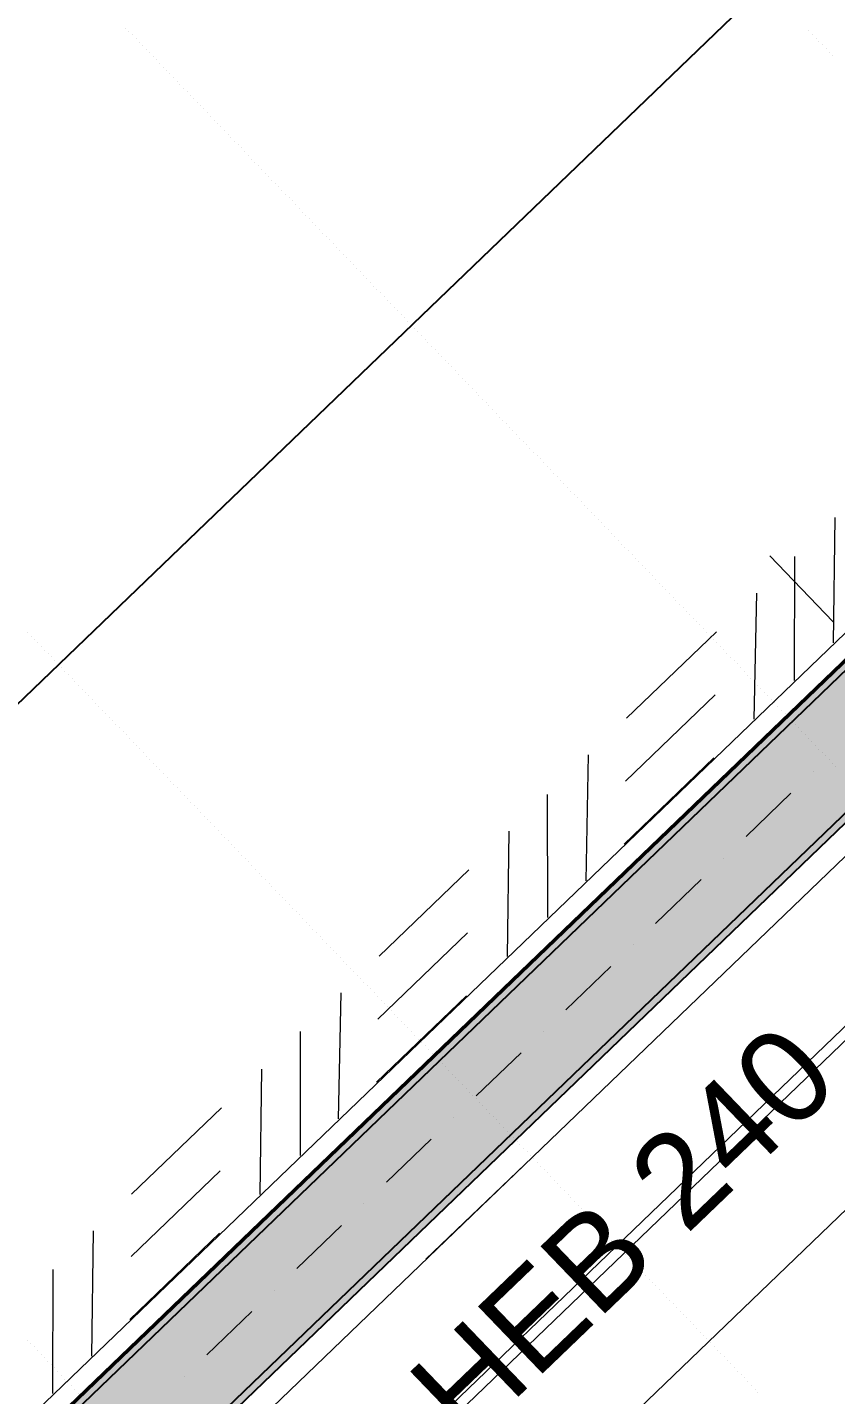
# Model space of a CAD drawing. Header units: metres. Extents: x 2687650.8 to 2687727.1, y 1234407.3 to 1234484.3.
# Drawn here: x 2687696.216 to 2687697.866, y 1234460.624 to 1234463.414 of the extents above; entities that cross this region are included whole.
import ezdxf

# ---------------------------------------------------------------- set-up
doc = ezdxf.new("R2010")
doc.units = ezdxf.units.M
for name, color, linetype in [('PDF_0', 7, 'Continuous'), ('PDF_A__BEML', 7, 'Continuous'), ('PDF_Ebene 2', 7, 'Continuous'), ('PDF_Text', 7, 'Continuous')]:
    doc.layers.add(name, color=color, linetype=linetype)
doc.layers.add('PDF_E_Schnitte_1_50', color=7, linetype='Continuous', true_color=0x7f7f7f)
doc.layers.add('PDF_Farbe71', color=7, linetype='Continuous', true_color=0xbfff7f)
doc.styles.add('PDF Arial', font='arial.ttf')

# ---------------------------------------------------------------- blocks, each defined once
blk = doc.blocks.new('A$C1c84ec86')
at = {"layer": 'PDF_Farbe71', "transparency": 33554559}
blk.add_hatch(color=256, dxfattribs=at).paths.add_polyline_path([(2659.22, 4084.18), (2635.3, 4084.18), (2635.3, 3418.05), (2659.22, 3418.05)])
at = {"layer": 'PDF_0', "lineweight": 18}
blk.add_lwpolyline([(2631.27, 3398.79), (2631.27, 3856.21), (2631.27, 4186.21), (2384.26, 4186.21)], dxfattribs=at)
at = {"layer": 'PDF_A__BEML', "lineweight": 25}
blk.add_lwpolyline([(2524.59, 3410.22), (2524.59, 4194.25)], dxfattribs=at)
at = {"layer": 'PDF_E_Schnitte_1_50', "color": 7, "lineweight": 50}
blk.add_lwpolyline([(2635.3, 3199.82), (2635.3, 4186.21), (2384.26, 4186.21)], dxfattribs=at)
at = {"layer": 'PDF_E_Schnitte_1_50', "lineweight": 18}
for points in [[(2635.3, 4186.21), (2635.3, 4134.77), (2635.3, 4099.84), (2635.3, 4064.71), (2635.3, 4029.78), (2635.3, 3994.86), (2635.3, 3959.72), (2635.3, 3924.79), (2635.3, 3889.66), (2635.3, 3854.73), (2635.3, 3819.8), (2635.3, 3784.67), (2635.3, 3749.74), (2635.3, 3714.6), (2635.3, 3679.68), (2635.3, 3644.75), (2635.3, 3609.62), (2635.3, 3574.69), (2635.3, 3539.76), (2635.3, 3504.63), (2635.3, 3469.7)], [(3109.01, 3438.16), (2664.3, 3438.16), (2664.08, 3611.1), (2664.08, 4186.21)], [(2689.06, 4186.21), (2689.06, 3465.26), (3109.01, 3465.26)], [(2691.18, 4186.21), (2691.18, 3465.26)], [(2716.15, 4186.21), (2716.15, 3465.26)], [(2631.06, 4003.32), (2612.86, 4021.31)], [(2631.06, 3992.32), (2612.86, 4009.88)], [(2631.06, 3980.89), (2612.86, 3999.09)], [(2612.86, 3987.66), (2612.86, 3962.26)], [(2621.96, 3978.56), (2621.96, 3953.16)], [(2631.06, 3969.46), (2631.06, 3944.05)], [(2631.06, 3933.26), (2612.86, 3951.46)], [(2631.06, 3922.46), (2612.86, 3939.82)], [(2631.06, 3911.03), (2612.86, 3929.03)], [(2612.86, 3917.6), (2612.86, 3892.2)], [(2621.96, 3908.49), (2621.96, 3883.09)], [(2631.06, 3899.39), (2631.06, 3873.99)], [(2664.08, 3884.15), (2664.08, 3856.21)], [(2631.06, 3863.2), (2612.86, 3881.4)], [(2631.06, 3852.4), (2612.86, 3869.97)], [(2631.06, 3840.97), (2612.86, 3858.96)], [(2612.86, 3847.53), (2612.86, 3822.13)], [(2621.96, 3838.43), (2621.96, 3813.24)], [(2631.06, 3829.54), (2631.06, 3804.14)], [(2631.06, 3793.35), (2612.86, 3811.34)], [(2631.06, 3782.34), (2612.86, 3799.91)]]:
    blk.add_lwpolyline(points, dxfattribs=at)
at = {"layer": 'PDF_E_Schnitte_1_50', "color": 160, "lineweight": 25, "true_color": 0x3333ff}
for points in [[(2659.22, 3168.07), (2659.22, 4186.21), (2635.3, 4186.21), (2635.3, 3168.07)], [(2636.78, 4186.21), (2636.78, 3168.07)], [(2657.73, 3168.07), (2657.73, 4186.21)]]:
    blk.add_lwpolyline(points, dxfattribs=at)
at = {"layer": 'PDF_E_Schnitte_1_50', "color": 7, "lineweight": 20}
for points in [[(2627.89, 4006.29), (2609.26, 4006.29)], [(2647.15, 3982.16), (2647.15, 3982.16)], [(2647.15, 3963.1), (2647.15, 3975.81)], [(2647.15, 3956.75), (2647.15, 3956.75)], [(2647.15, 3937.49), (2647.15, 3950.4)], [(2647.15, 3931.14), (2647.15, 3931.14)], [(2647.15, 3912.09), (2647.15, 3924.79)], [(2647.15, 3905.74), (2647.15, 3905.74)], [(2647.15, 3886.69), (2647.15, 3899.39)], [(2647.15, 3880.34), (2647.15, 3880.34)], [(2647.15, 3861.29), (2647.15, 3873.99)], [(2647.15, 3854.94), (2647.15, 3854.94)], [(2647.15, 3835.89), (2647.15, 3848.59)], [(2647.15, 3829.54), (2647.15, 3829.54)], [(2647.15, 3810.49), (2647.15, 3823.19)], [(2647.15, 3804.14), (2647.15, 3804.14)]]:
    blk.add_lwpolyline(points, dxfattribs=at)
at = {"layer": 'PDF_Ebene 2', "lineweight": 20}
for points in [[(2537.5, 4086.3), (2537.5, 4086.3)], [(2538.56, 4086.3), (2538.56, 4086.3)], [(2539.62, 4086.3), (2539.62, 4086.3)], [(2540.47, 4086.3), (2540.47, 4086.3)], [(2541.53, 4086.3), (2541.53, 4086.3)], [(2542.58, 4086.3), (2542.58, 4086.3)], [(2543.64, 4086.3), (2543.64, 4086.3)], [(2544.49, 4086.3), (2544.49, 4086.3)], [(2440.56, 3986.18), (2440.56, 3986.18)], [(2441.41, 3986.18), (2441.41, 3986.18)], [(2442.46, 3986.18), (2442.46, 3986.18)], [(2443.52, 3986.18), (2443.52, 3986.18)], [(2444.58, 3986.18), (2444.58, 3986.18)], [(2445.43, 3986.18), (2445.43, 3986.18)], [(2446.49, 3986.18), (2446.49, 3986.18)], [(2447.54, 3986.18), (2447.54, 3986.18)], [(2448.6, 3986.18), (2448.6, 3986.18)], [(2449.45, 3986.18), (2449.45, 3986.18)], [(2450.51, 3986.18), (2450.51, 3986.18)], [(2451.57, 3986.18), (2451.57, 3986.18)], [(2452.41, 3986.18), (2452.41, 3986.18)], [(2453.47, 3986.18), (2453.47, 3986.18)], [(2454.53, 3986.18), (2454.53, 3986.18)], [(2455.59, 3986.18), (2455.59, 3986.18)], [(2456.43, 3986.18), (2456.43, 3986.18)], [(2457.49, 3986.18), (2457.49, 3986.18)], [(2458.55, 3986.18), (2458.55, 3986.18)], [(2459.61, 3986.18), (2459.61, 3986.18)], [(2460.46, 3986.18), (2460.46, 3986.18)], [(2461.52, 3986.18), (2461.52, 3986.18)], [(2462.57, 3986.18), (2462.57, 3986.18)], [(2463.42, 3986.18), (2463.42, 3986.18)], [(2464.48, 3986.18), (2464.48, 3986.18)], [(2465.54, 3986.18), (2465.54, 3986.18)], [(2466.6, 3986.18), (2466.6, 3986.18)], [(2467.44, 3986.18), (2467.44, 3986.18)], [(2468.5, 3986.18), (2468.5, 3986.18)], [(2469.56, 3986.18), (2469.56, 3986.18)], [(2470.62, 3986.18), (2470.62, 3986.18)], [(2471.46, 3986.18), (2471.46, 3986.18)], [(2472.52, 3986.18), (2472.52, 3986.18)], [(2473.58, 3986.18), (2473.58, 3986.18)], [(2474.43, 3986.18), (2474.43, 3986.18)], [(2475.49, 3986.18), (2475.49, 3986.18)], [(2476.54, 3986.18), (2476.54, 3986.18)], [(2477.6, 3986.18), (2477.6, 3986.18)], [(2478.45, 3986.18), (2478.45, 3986.18)], [(2479.51, 3986.18), (2479.51, 3986.18)], [(2480.57, 3986.18), (2480.57, 3986.18)], [(2481.62, 3986.18), (2481.62, 3986.18)], [(2482.47, 3986.18), (2482.47, 3986.18)], [(2483.53, 3986.18), (2483.53, 3986.18)], [(2484.59, 3986.18), (2484.59, 3986.18)], [(2485.43, 3986.18), (2485.43, 3986.18)], [(2486.49, 3986.18), (2486.49, 3986.18)], [(2487.55, 3986.18), (2487.55, 3986.18)], [(2488.61, 3986.18), (2488.61, 3986.18)], [(2489.46, 3986.18), (2489.46, 3986.18)], [(2490.51, 3986.18), (2490.51, 3986.18)], [(2491.57, 3986.18), (2491.57, 3986.18)], [(2492.63, 3986.18), (2492.63, 3986.18)], [(2493.48, 3986.18), (2493.48, 3986.18)], [(2494.54, 3986.18), (2494.54, 3986.18)], [(2495.59, 3986.18), (2495.59, 3986.18)], [(2496.44, 3986.18), (2496.44, 3986.18)], [(2497.5, 3986.18), (2497.5, 3986.18)], [(2498.56, 3986.18), (2498.56, 3986.18)], [(2499.62, 3986.18), (2499.62, 3986.18)], [(2500.46, 3986.18), (2500.46, 3986.18)], [(2501.52, 3986.18), (2501.52, 3986.18)], [(2502.58, 3986.18), (2502.58, 3986.18)], [(2503.43, 3986.18), (2503.43, 3986.18)], [(2504.48, 3986.18), (2504.48, 3986.18)], [(2505.54, 3986.18), (2505.54, 3986.18)], [(2506.6, 3986.18), (2506.6, 3986.18)], [(2507.45, 3986.18), (2507.45, 3986.18)], [(2508.51, 3986.18), (2508.51, 3986.18)], [(2509.56, 3986.18), (2509.56, 3986.18)], [(2510.62, 3986.18), (2510.62, 3986.18)], [(2511.47, 3986.18), (2511.47, 3986.18)], [(2512.53, 3986.18), (2512.53, 3986.18)], [(2513.59, 3986.18), (2513.59, 3986.18)], [(2514.43, 3986.18), (2514.43, 3986.18)], [(2515.49, 3986.18), (2515.49, 3986.18)], [(2516.55, 3986.18), (2516.55, 3986.18)], [(2517.61, 3986.18), (2517.61, 3986.18)], [(2518.45, 3986.18), (2518.45, 3986.18)], [(2519.51, 3986.18), (2519.51, 3986.18)], [(2520.57, 3986.18), (2520.57, 3986.18)], [(2521.63, 3986.18), (2521.63, 3986.18)], [(2522.48, 3986.18), (2522.48, 3986.18)], [(2523.53, 3986.18), (2523.53, 3986.18)], [(2524.59, 3986.18), (2524.59, 3986.18)], [(2525.44, 3986.18), (2525.44, 3986.18)], [(2526.5, 3986.18), (2526.5, 3986.18)], [(2527.56, 3986.18), (2527.56, 3986.18)], [(2528.61, 3986.18), (2528.61, 3986.18)], [(2529.46, 3986.18), (2529.46, 3986.18)], [(2530.52, 3986.18), (2530.52, 3986.18)], [(2531.58, 3986.18), (2531.58, 3986.18)], [(2532.64, 3986.18), (2532.64, 3986.18)], [(2533.48, 3986.18), (2533.48, 3986.18)], [(2534.54, 3986.18), (2534.54, 3986.18)], [(2535.6, 3986.18), (2535.6, 3986.18)], [(2536.45, 3986.18), (2536.45, 3986.18)], [(2537.5, 3986.18), (2537.5, 3986.18)], [(2538.56, 3986.18), (2538.56, 3986.18)], [(2539.62, 3986.18), (2539.62, 3986.18)], [(2540.47, 3986.18), (2540.47, 3986.18)], [(2541.53, 3986.18), (2541.53, 3986.18)], [(2542.58, 3986.18), (2542.58, 3986.18)], [(2543.64, 3986.18), (2543.64, 3986.18)], [(2544.49, 3986.18), (2544.49, 3986.18)], [(2545.55, 3986.18), (2545.55, 3986.18)], [(2546.61, 3986.18), (2546.61, 3986.18)], [(2547.45, 3986.18), (2547.45, 3986.18)], [(2548.51, 3986.18), (2548.51, 3986.18)], [(2549.57, 3986.18), (2549.57, 3986.18)], [(2550.63, 3986.18), (2550.63, 3986.18)], [(2551.48, 3986.18), (2551.48, 3986.18)], [(2552.53, 3986.18), (2552.53, 3986.18)], [(2553.59, 3986.18), (2553.59, 3986.18)], [(2554.44, 3986.18), (2554.44, 3986.18)], [(2555.5, 3986.18), (2555.5, 3986.18)], [(2556.56, 3986.18), (2556.56, 3986.18)], [(2557.61, 3986.18), (2557.61, 3986.18)], [(2558.46, 3986.18), (2558.46, 3986.18)], [(2559.52, 3986.18), (2559.52, 3986.18)], [(2560.58, 3986.18), (2560.58, 3986.18)], [(2561.64, 3986.18), (2561.64, 3986.18)], [(2562.48, 3986.18), (2562.48, 3986.18)], [(2563.54, 3986.18), (2563.54, 3986.18)], [(2564.6, 3986.18), (2564.6, 3986.18)], [(2565.45, 3986.18), (2565.45, 3986.18)], [(2566.5, 3986.18), (2566.5, 3986.18)], [(2567.56, 3986.18), (2567.56, 3986.18)], [(2568.62, 3986.18), (2568.62, 3986.18)], [(2569.47, 3986.18), (2569.47, 3986.18)], [(2570.53, 3986.18), (2570.53, 3986.18)], [(2571.58, 3986.18), (2571.58, 3986.18)], [(2572.64, 3986.18), (2572.64, 3986.18)], [(2573.49, 3986.18), (2573.49, 3986.18)], [(2574.55, 3986.18), (2574.55, 3986.18)], [(2575.61, 3986.18), (2575.61, 3986.18)], [(2576.45, 3986.18), (2576.45, 3986.18)], [(2577.51, 3986.18), (2577.51, 3986.18)], [(2578.57, 3986.18), (2578.57, 3986.18)], [(2579.63, 3986.18), (2579.63, 3986.18)], [(2580.47, 3986.18), (2580.47, 3986.18)], [(2581.53, 3986.18), (2581.53, 3986.18)], [(2582.59, 3986.18), (2582.59, 3986.18)], [(2583.65, 3986.18), (2583.65, 3986.18)], [(2584.5, 3986.18), (2584.5, 3986.18)], [(2585.55, 3986.18), (2585.55, 3986.18)], [(2586.61, 3986.18), (2586.61, 3986.18)], [(2587.46, 3986.18), (2587.46, 3986.18)], [(2588.52, 3986.18), (2588.52, 3986.18)], [(2589.58, 3986.18), (2589.58, 3986.18)], [(2590.63, 3986.18), (2590.63, 3986.18)], [(2591.48, 3986.18), (2591.48, 3986.18)], [(2592.54, 3986.18), (2592.54, 3986.18)], [(2593.6, 3986.18), (2593.6, 3986.18)], [(2594.66, 3986.18), (2594.66, 3986.18)], [(2595.5, 3986.18), (2595.5, 3986.18)], [(2596.56, 3986.18), (2596.56, 3986.18)], [(2597.62, 3986.18), (2597.62, 3986.18)], [(2598.47, 3986.18), (2598.47, 3986.18)], [(2599.52, 3986.18), (2599.52, 3986.18)], [(2600.58, 3986.18), (2600.58, 3986.18)], [(2601.64, 3986.18), (2601.64, 3986.18)], [(2602.49, 3986.18), (2602.49, 3986.18)], [(2603.55, 3986.18), (2603.55, 3986.18)], [(2604.6, 3986.18), (2604.6, 3986.18)], [(2605.66, 3986.18), (2605.66, 3986.18)], [(2606.51, 3986.18), (2606.51, 3986.18)], [(2607.57, 3986.18), (2607.57, 3986.18)], [(2608.63, 3986.18), (2608.63, 3986.18)], [(2609.47, 3986.18), (2609.47, 3986.18)], [(2610.53, 3986.18), (2610.53, 3986.18)], [(2611.59, 3986.18), (2611.59, 3986.18)], [(2612.65, 3986.18), (2612.65, 3986.18)], [(2613.49, 3986.18), (2613.49, 3986.18)], [(2614.55, 3986.18), (2614.55, 3986.18)], [(2615.61, 3986.18), (2615.61, 3986.18)], [(2616.46, 3986.18), (2616.46, 3986.18)], [(2617.52, 3986.18), (2617.52, 3986.18)], [(2618.57, 3986.18), (2618.57, 3986.18)], [(2619.63, 3986.18), (2619.63, 3986.18)], [(2620.48, 3986.18), (2620.48, 3986.18)], [(2621.54, 3986.18), (2621.54, 3986.18)], [(2622.6, 3986.18), (2622.6, 3986.18)], [(2623.65, 3986.18), (2623.65, 3986.18)], [(2624.5, 3986.18), (2624.5, 3986.18)], [(2625.56, 3986.18), (2625.56, 3986.18)], [(2626.62, 3986.18), (2626.62, 3986.18)], [(2627.46, 3986.18), (2627.46, 3986.18)], [(2628.52, 3986.18), (2628.52, 3986.18)], [(2629.58, 3986.18), (2629.58, 3986.18)], [(2630.64, 3986.18), (2630.64, 3986.18)], [(2631.49, 3986.18), (2631.49, 3986.18)], [(2632.54, 3986.18), (2632.54, 3986.18)], [(2633.6, 3986.18), (2633.6, 3986.18)], [(2634.66, 3986.18), (2634.66, 3986.18)], [(2635.51, 3986.18), (2635.51, 3986.18)], [(2636.57, 3986.18), (2636.57, 3986.18)], [(2637.62, 3986.18), (2637.62, 3986.18)], [(2638.47, 3986.18), (2638.47, 3986.18)], [(2639.53, 3986.18), (2639.53, 3986.18)], [(2640.59, 3986.18), (2640.59, 3986.18)], [(2641.65, 3986.18), (2641.65, 3986.18)], [(2642.49, 3986.18), (2642.49, 3986.18)], [(2643.55, 3986.18), (2643.55, 3986.18)], [(2644.61, 3986.18), (2644.61, 3986.18)], [(2645.67, 3986.18), (2645.67, 3986.18)], [(2646.52, 3986.18), (2646.52, 3986.18)], [(2647.57, 3986.18), (2647.57, 3986.18)], [(2648.63, 3986.18), (2648.63, 3986.18)], [(2649.48, 3986.18), (2649.48, 3986.18)], [(2515.49, 3886.27), (2515.49, 3886.27)], [(2516.55, 3886.27), (2516.55, 3886.27)], [(2517.61, 3886.27), (2517.61, 3886.27)], [(2518.45, 3886.27), (2518.45, 3886.27)], [(2519.51, 3886.27), (2519.51, 3886.27)], [(2520.57, 3886.27), (2520.57, 3886.27)], [(2521.63, 3886.27), (2521.63, 3886.27)], [(2522.48, 3886.27), (2522.48, 3886.27)], [(2523.53, 3886.27), (2523.53, 3886.27)], [(2524.59, 3886.27), (2524.59, 3886.27)], [(2525.44, 3886.27), (2525.44, 3886.27)], [(2526.5, 3886.27), (2526.5, 3886.27)], [(2527.56, 3886.27), (2527.56, 3886.27)], [(2528.61, 3886.27), (2528.61, 3886.27)], [(2529.46, 3886.27), (2529.46, 3886.27)], [(2530.52, 3886.27), (2530.52, 3886.27)], [(2531.58, 3886.27), (2531.58, 3886.27)], [(2532.64, 3886.27), (2532.64, 3886.27)], [(2533.48, 3886.27), (2533.48, 3886.27)], [(2534.54, 3886.27), (2534.54, 3886.27)], [(2535.6, 3886.27), (2535.6, 3886.27)], [(2536.45, 3886.27), (2536.45, 3886.27)], [(2537.5, 3886.27), (2537.5, 3886.27)], [(2538.56, 3886.27), (2538.56, 3886.27)], [(2539.62, 3886.27), (2539.62, 3886.27)], [(2540.47, 3886.27), (2540.47, 3886.27)], [(2541.53, 3886.27), (2541.53, 3886.27)], [(2542.58, 3886.27), (2542.58, 3886.27)], [(2543.64, 3886.27), (2543.64, 3886.27)], [(2544.49, 3886.27), (2544.49, 3886.27)], [(2545.55, 3886.27), (2545.55, 3886.27)], [(2546.61, 3886.27), (2546.61, 3886.27)], [(2547.45, 3886.27), (2547.45, 3886.27)], [(2548.51, 3886.27), (2548.51, 3886.27)], [(2549.57, 3886.27), (2549.57, 3886.27)], [(2550.63, 3886.27), (2550.63, 3886.27)], [(2551.48, 3886.27), (2551.48, 3886.27)], [(2552.53, 3886.27), (2552.53, 3886.27)], [(2553.59, 3886.27), (2553.59, 3886.27)], [(2554.44, 3886.27), (2554.44, 3886.27)], [(2555.5, 3886.27), (2555.5, 3886.27)], [(2556.56, 3886.27), (2556.56, 3886.27)], [(2557.61, 3886.27), (2557.61, 3886.27)], [(2558.46, 3886.27), (2558.46, 3886.27)], [(2559.52, 3886.27), (2559.52, 3886.27)], [(2560.58, 3886.27), (2560.58, 3886.27)], [(2561.64, 3886.27), (2561.64, 3886.27)], [(2562.48, 3886.27), (2562.48, 3886.27)], [(2563.54, 3886.27), (2563.54, 3886.27)], [(2564.6, 3886.27), (2564.6, 3886.27)], [(2565.45, 3886.27), (2565.45, 3886.27)], [(2566.5, 3886.27), (2566.5, 3886.27)], [(2567.56, 3886.27), (2567.56, 3886.27)], [(2568.62, 3886.27), (2568.62, 3886.27)], [(2569.47, 3886.27), (2569.47, 3886.27)], [(2570.53, 3886.27), (2570.53, 3886.27)], [(2571.58, 3886.27), (2571.58, 3886.27)], [(2572.64, 3886.27), (2572.64, 3886.27)], [(2573.49, 3886.27), (2573.49, 3886.27)], [(2574.55, 3886.27), (2574.55, 3886.27)], [(2575.61, 3886.27), (2575.61, 3886.27)], [(2576.45, 3886.27), (2576.45, 3886.27)], [(2577.51, 3886.27), (2577.51, 3886.27)], [(2578.57, 3886.27), (2578.57, 3886.27)], [(2579.63, 3886.27), (2579.63, 3886.27)], [(2580.47, 3886.27), (2580.47, 3886.27)], [(2581.53, 3886.27), (2581.53, 3886.27)], [(2582.59, 3886.27), (2582.59, 3886.27)], [(2583.65, 3886.27), (2583.65, 3886.27)], [(2584.5, 3886.27), (2584.5, 3886.27)], [(2585.55, 3886.27), (2585.55, 3886.27)], [(2586.61, 3886.27), (2586.61, 3886.27)], [(2587.46, 3886.27), (2587.46, 3886.27)], [(2588.52, 3886.27), (2588.52, 3886.27)], [(2589.58, 3886.27), (2589.58, 3886.27)], [(2590.63, 3886.27), (2590.63, 3886.27)], [(2591.48, 3886.27), (2591.48, 3886.27)], [(2592.54, 3886.27), (2592.54, 3886.27)], [(2593.6, 3886.27), (2593.6, 3886.27)], [(2594.66, 3886.27), (2594.66, 3886.27)], [(2595.5, 3886.27), (2595.5, 3886.27)], [(2596.56, 3886.27), (2596.56, 3886.27)], [(2597.62, 3886.27), (2597.62, 3886.27)], [(2598.47, 3886.27), (2598.47, 3886.27)], [(2599.52, 3886.27), (2599.52, 3886.27)], [(2600.58, 3886.27), (2600.58, 3886.27)], [(2601.64, 3886.27), (2601.64, 3886.27)], [(2602.49, 3886.27), (2602.49, 3886.27)], [(2603.55, 3886.27), (2603.55, 3886.27)], [(2604.6, 3886.27), (2604.6, 3886.27)], [(2605.66, 3886.27), (2605.66, 3886.27)], [(2606.51, 3886.27), (2606.51, 3886.27)], [(2607.57, 3886.27), (2607.57, 3886.27)], [(2608.63, 3886.27), (2608.63, 3886.27)], [(2609.47, 3886.27), (2609.47, 3886.27)], [(2610.53, 3886.27), (2610.53, 3886.27)], [(2611.59, 3886.27), (2611.59, 3886.27)], [(2612.65, 3886.27), (2612.65, 3886.27)], [(2613.49, 3886.27), (2613.49, 3886.27)], [(2614.55, 3886.27), (2614.55, 3886.27)], [(2615.61, 3886.27), (2615.61, 3886.27)], [(2616.46, 3886.27), (2616.46, 3886.27)], [(2617.52, 3886.27), (2617.52, 3886.27)], [(2618.57, 3886.27), (2618.57, 3886.27)], [(2619.63, 3886.27), (2619.63, 3886.27)], [(2620.48, 3886.27), (2620.48, 3886.27)], [(2621.54, 3886.27), (2621.54, 3886.27)], [(2622.6, 3886.27), (2622.6, 3886.27)], [(2623.65, 3886.27), (2623.65, 3886.27)], [(2624.5, 3886.27), (2624.5, 3886.27)], [(2625.56, 3886.27), (2625.56, 3886.27)], [(2626.62, 3886.27), (2626.62, 3886.27)], [(2627.46, 3886.27), (2627.46, 3886.27)], [(2628.52, 3886.27), (2628.52, 3886.27)], [(2629.58, 3886.27), (2629.58, 3886.27)], [(2630.64, 3886.27), (2630.64, 3886.27)], [(2631.49, 3886.27), (2631.49, 3886.27)], [(2632.54, 3886.27), (2632.54, 3886.27)], [(2633.6, 3886.27), (2633.6, 3886.27)], [(2634.66, 3886.27), (2634.66, 3886.27)], [(2635.51, 3886.27), (2635.51, 3886.27)], [(2636.57, 3886.27), (2636.57, 3886.27)], [(2637.62, 3886.27), (2637.62, 3886.27)], [(2638.47, 3886.27), (2638.47, 3886.27)], [(2639.53, 3886.27), (2639.53, 3886.27)], [(2640.59, 3886.27), (2640.59, 3886.27)], [(2641.65, 3886.27), (2641.65, 3886.27)], [(2642.49, 3886.27), (2642.49, 3886.27)], [(2643.55, 3886.27), (2643.55, 3886.27)], [(2644.61, 3886.27), (2644.61, 3886.27)], [(2645.67, 3886.27), (2645.67, 3886.27)], [(2646.52, 3886.27), (2646.52, 3886.27)], [(2647.57, 3886.27), (2647.57, 3886.27)], [(2648.63, 3886.27), (2648.63, 3886.27)], [(2649.48, 3886.27), (2649.48, 3886.27)], [(2650.54, 3886.27), (2650.54, 3886.27)], [(2651.6, 3886.27), (2651.6, 3886.27)], [(2652.65, 3886.27), (2652.65, 3886.27)], [(2653.5, 3886.27), (2653.5, 3886.27)], [(2654.56, 3886.27), (2654.56, 3886.27)], [(2655.62, 3886.27), (2655.62, 3886.27)], [(2656.68, 3886.27), (2656.68, 3886.27)], [(2657.52, 3886.27), (2657.52, 3886.27)], [(2658.58, 3886.27), (2658.58, 3886.27)], [(2659.64, 3886.27), (2659.64, 3886.27)], [(2660.49, 3886.27), (2660.49, 3886.27)], [(2661.54, 3886.27), (2661.54, 3886.27)], [(2662.6, 3886.27), (2662.6, 3886.27)], [(2663.66, 3886.27), (2663.66, 3886.27)], [(2664.51, 3886.27), (2664.51, 3886.27)], [(2665.57, 3886.27), (2665.57, 3886.27)], [(2666.62, 3886.27), (2666.62, 3886.27)], [(2667.68, 3886.27), (2667.68, 3886.27)], [(2668.53, 3886.27), (2668.53, 3886.27)], [(2669.59, 3886.27), (2669.59, 3886.27)], [(2670.65, 3886.27), (2670.65, 3886.27)], [(2671.49, 3886.27), (2671.49, 3886.27)], [(2672.55, 3886.27), (2672.55, 3886.27)], [(2673.61, 3886.27), (2673.61, 3886.27)], [(2674.67, 3886.27), (2674.67, 3886.27)], [(2675.51, 3886.27), (2675.51, 3886.27)], [(2676.57, 3886.27), (2676.57, 3886.27)], [(2677.63, 3886.27), (2677.63, 3886.27)], [(2678.48, 3886.27), (2678.48, 3886.27)], [(2679.54, 3886.27), (2679.54, 3886.27)], [(2680.59, 3886.27), (2680.59, 3886.27)], [(2681.65, 3886.27), (2681.65, 3886.27)], [(2682.5, 3886.27), (2682.5, 3886.27)], [(2683.56, 3886.27), (2683.56, 3886.27)], [(2684.62, 3886.27), (2684.62, 3886.27)], [(2685.67, 3886.27), (2685.67, 3886.27)], [(2686.52, 3886.27), (2686.52, 3886.27)], [(2687.58, 3886.27), (2687.58, 3886.27)], [(2688.64, 3886.27), (2688.64, 3886.27)], [(2689.48, 3886.27), (2689.48, 3886.27)], [(2690.54, 3886.27), (2690.54, 3886.27)], [(2691.6, 3886.27), (2691.6, 3886.27)], [(2692.66, 3886.27), (2692.66, 3886.27)], [(2693.51, 3886.27), (2693.51, 3886.27)], [(2694.56, 3886.27), (2694.56, 3886.27)], [(2695.62, 3886.27), (2695.62, 3886.27)], [(2696.68, 3886.27), (2696.68, 3886.27)], [(2697.53, 3886.27), (2697.53, 3886.27)], [(2698.59, 3886.27), (2698.59, 3886.27)], [(2699.64, 3886.27), (2699.64, 3886.27)], [(2700.49, 3886.27), (2700.49, 3886.27)], [(2701.55, 3886.27), (2701.55, 3886.27)], [(2702.61, 3886.27), (2702.61, 3886.27)], [(2703.67, 3886.27), (2703.67, 3886.27)], [(2704.51, 3886.27), (2704.51, 3886.27)], [(2705.57, 3886.27), (2705.57, 3886.27)], [(2706.63, 3886.27), (2706.63, 3886.27)], [(2707.69, 3886.27), (2707.69, 3886.27)], [(2708.53, 3886.27), (2708.53, 3886.27)], [(2709.59, 3886.27), (2709.59, 3886.27)], [(2710.65, 3886.27), (2710.65, 3886.27)], [(2711.5, 3886.27), (2711.5, 3886.27)], [(2712.56, 3886.27), (2712.56, 3886.27)], [(2713.61, 3886.27), (2713.61, 3886.27)], [(2714.67, 3886.27), (2714.67, 3886.27)], [(2715.52, 3886.27), (2715.52, 3886.27)], [(2716.58, 3886.27), (2716.58, 3886.27)], [(2717.64, 3886.27), (2717.64, 3886.27)], [(2718.69, 3886.27), (2718.69, 3886.27)], [(2719.54, 3886.27), (2719.54, 3886.27)], [(2720.6, 3886.27), (2720.6, 3886.27)], [(2721.66, 3886.27), (2721.66, 3886.27)], [(2722.5, 3886.27), (2722.5, 3886.27)], [(2723.56, 3886.27), (2723.56, 3886.27)], [(2724.62, 3886.27), (2724.62, 3886.27)], [(2725.68, 3886.27), (2725.68, 3886.27)], [(2726.53, 3886.27), (2726.53, 3886.27)], [(2727.58, 3886.27), (2727.58, 3886.27)], [(2728.64, 3886.27), (2728.64, 3886.27)], [(2729.7, 3886.27), (2729.7, 3886.27)], [(2730.55, 3886.27), (2730.55, 3886.27)], [(2619.63, 3786.15), (2619.63, 3786.15)], [(2620.48, 3786.15), (2620.48, 3786.15)], [(2621.54, 3786.15), (2621.54, 3786.15)], [(2622.6, 3786.15), (2622.6, 3786.15)], [(2623.65, 3786.15), (2623.65, 3786.15)], [(2624.5, 3786.15), (2624.5, 3786.15)], [(2625.56, 3786.15), (2625.56, 3786.15)], [(2626.62, 3786.15), (2626.62, 3786.15)], [(2627.46, 3786.15), (2627.46, 3786.15)], [(2628.52, 3786.15), (2628.52, 3786.15)], [(2629.58, 3786.15), (2629.58, 3786.15)], [(2630.64, 3786.15), (2630.64, 3786.15)], [(2631.49, 3786.15), (2631.49, 3786.15)], [(2632.54, 3786.15), (2632.54, 3786.15)], [(2633.6, 3786.15), (2633.6, 3786.15)], [(2634.66, 3786.15), (2634.66, 3786.15)]]:
    blk.add_lwpolyline(points, dxfattribs=at)
at = {"layer": 'PDF_Text', "insert": (2703.11, 3624.86), "char_height": 19.0044, "attachment_point": 7, "rotation": 90, "style": 'PDF Arial'}
blk.add_mtext('Rühlwand Träger HEB 240', dxfattribs=at)

msp = doc.modelspace()

# ---------------------------------------------------------------- block references
at = {"xscale": 0.01, "yscale": 0.01, "zscale": 0.01, "rotation": 313.8734409291175}
msp.add_blockref('A$C1c84ec86', (2687650.7677, 1234453.3784), dxfattribs=at)

doc.saveas('drawing.dxf')
